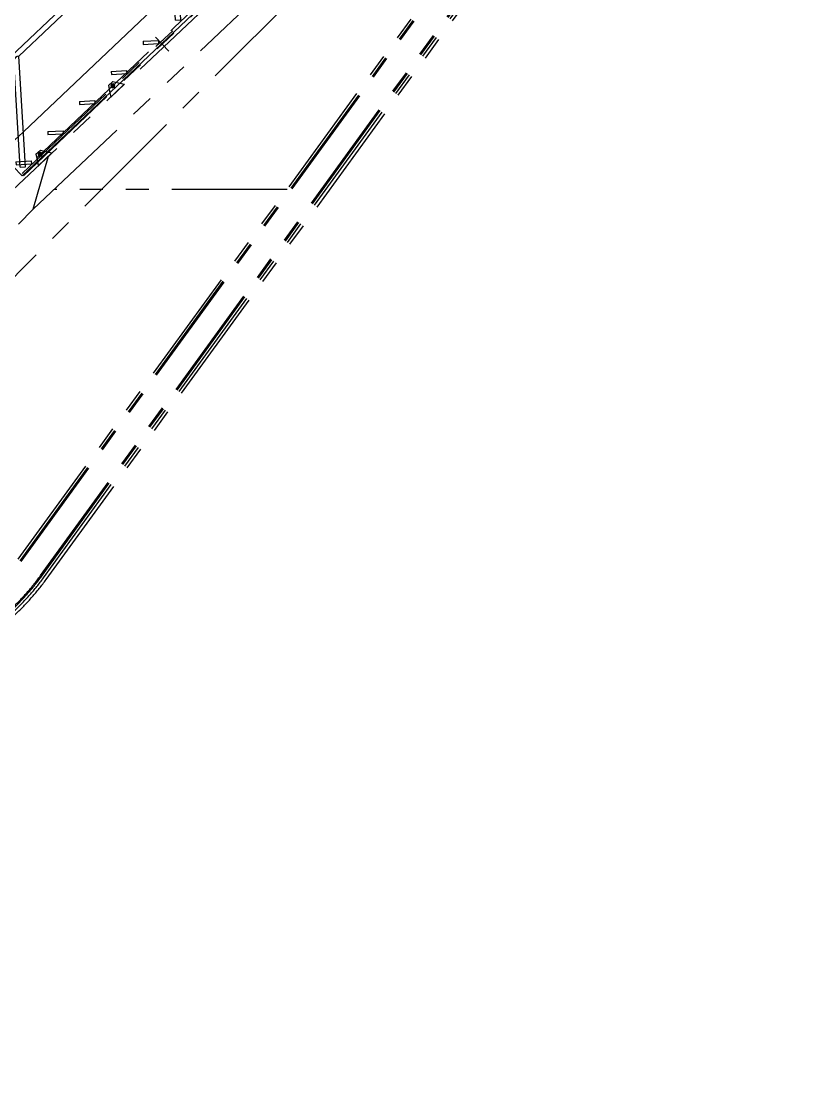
# Model space of a CAD drawing. Header units: millimetres. Extents: x 0 to 42000, y -1158 to 29700.
# Drawn here: x 20830 to 27316, y 11196 to 19782 of the extents above; entities that cross this region are included whole.
import ezdxf

# ---------------------------------------------------------------- set-up
doc = ezdxf.new("R2010")
doc.units = ezdxf.units.MM
doc.header["$LTSCALE"] = 1000
for name, pattern in [('F', [0.75, 0.5, -0.25]), ('G', [2, 1.25, -0.25, 0.25, -0.25]), ('K', [2.5, 1.25, -0.25, 0.25, -0.25, 0.25, -0.25])]:
    doc.linetypes.add(name, pattern=pattern)
for name, color, linetype in [('01', 7, 'Continuous'), ('04', 2, 'F'), ('05', 4, 'G'), ('07', 6, 'K')]:
    doc.layers.add(name, color=color, linetype=linetype)

# ---------------------------------------------------------------- blocks, each defined once
blk = doc.blocks.new('Q7')
at = {"layer": '05', "color": 4, "linetype": 'G', "ltscale": 0.75}
blk.add_line((60279, 7288.7), (47232.2, -5758.1), dxfattribs=at)
at = {"layer": '07', "color": 6, "linetype": 'K', "ltscale": 0.75}
for p, q in [((59527.2, 6950.5), (53725.6, 1453.7)), ((53768.8, -1553), (59762.8, 6688.3)), ((53784.9, -1564.7), (59784.1, 6683.6)), ((53793, -1570.6), (59780.4, 6661.6)), ((53951.5, -1685.9), (59950.7, 6562.4)), ((53959.6, -1691.8), (59958.8, 6556.6)), ((53975.8, -1703.6), (59971.2, 6539.6)), ((53996, -1718.3), (59990.3, 6523.3)), ((58566.1, 6101.9), (53694.2, 1486)), ((58575.5, 6083.3), (53708.4, 1471.9)), ((53891.8, 1296), (56657.4, 3916.3)), ((54886.3, 2696.6), (54994.9, 2582)), ((53891.8, 1296), (54015.7, 1728.6)), ((55958.2, 1458), (54062.7, 1458)), ((52976.1, 380.3), (53891.8, 1296))]:
    blk.add_line(p, q, dxfattribs=at)
for radius in [1895, 1905, 1925, 1950]:
    blk.add_arc((52418.9, -571.4), radius, 302.73715, 323.97676, dxfattribs=at)
blk = doc.blocks.new('12-1')
at = {"ltscale": 1.5}
for p, q in [((50013.3, 47168.2), (50013.3, 47132.2)), ((50016.3, 47168.2), (50013.3, 47168.2)), ((50016.3, 47171.3), (50016.3, 47129)), ((50016.3, 47171.3), (52035.3, 47171.3)), ((52035.3, 47171.3), (52035.3, 47129)), ((52035.3, 47168.2), (52038.3, 47168.2)), ((52038.3, 47168.2), (52038.3, 47132.2)), ((49527.7, 46463), (50086.6, 47129)), ((49560.1, 46435.8), (50141.9, 47129)), ((50016.3, 47132.2), (50013.3, 47132.2)), ((50016.3, 47129), (50086.6, 47129)), ((50141.9, 47129), (51828.1, 47129)), ((51269.1, 46463), (51828.1, 47129)), ((51301.5, 46435.8), (51883.3, 47129)), ((51883.3, 47129), (52035.3, 47129)), ((52035.3, 47132.2), (52038.3, 47132.2)), ((49527.7, 46463), (49560.1, 46435.8)), ((51269.1, 46463), (51301.5, 46435.8))]:
    blk.add_line(p, q, dxfattribs=at)
for p, q in [((49616.3, 46656), (49489.3, 46507)), ((49616.3, 46656), (49689.7, 46656)), ((49745, 46656), (51431.2, 46656)), ((51486.4, 46656), (51546.3, 46656)), ((51546.3, 46656), (51546.3, 46402)), ((49489.3, 46507), (49489.3, 46402)), ((49489.3, 46402), (51546.3, 46402)), ((49661.8, 46402), (49642.3, 46371)), ((49774.8, 46402), (49794.3, 46371)), ((50474.8, 46402), (50455.3, 46371)), ((50587.8, 46402), (50607.3, 46371)), ((51439.8, 46402), (51420.3, 46371)), ((51546.3, 46412.3), (51572.3, 46371))]:
    blk.add_line(p, q)
at = {"ltscale": 2}
for p, q in [((49642.3, 46371), (49794.3, 46371)), ((50455.3, 46371), (50607.3, 46371)), ((51420.3, 46371), (51572.3, 46371))]:
    blk.add_line(p, q, dxfattribs=at)
at = {"ltscale": 1.5}
for centre in [(50114.2, 47088.5), (51855.7, 47088.5)]:
    blk.add_arc(centre, 49.1, 55.77505, 124.22495, dxfattribs=at)
at = {"layer": '01', "color": 7, "linetype": 'Continuous'}
for p, q in [((49718.3, 46443.5), (49703.3, 46434.9)), ((49703.3, 46434.9), (49703.3, 46419.2)), ((49703.3, 46419.2), (49718.3, 46410.6)), ((49733.3, 46434.9), (49718.3, 46443.5)), ((49718.3, 46410.6), (49733.3, 46419.2)), ((49733.3, 46419.2), (49733.3, 46434.9)), ((50531.3, 46443.5), (50516.3, 46434.9)), ((50516.3, 46434.9), (50516.3, 46419.2)), ((50516.3, 46419.2), (50531.3, 46410.6)), ((50546.3, 46434.9), (50531.3, 46443.5)), ((50531.3, 46410.6), (50546.3, 46419.2)), ((50546.3, 46419.2), (50546.3, 46434.9)), ((51496.3, 46443.5), (51481.3, 46434.9)), ((51481.3, 46434.9), (51481.3, 46419.2)), ((51481.3, 46419.2), (51496.3, 46410.6)), ((51511.3, 46434.9), (51496.3, 46443.5)), ((51496.3, 46410.6), (51511.3, 46419.2)), ((51511.3, 46419.2), (51511.3, 46434.9))]:
    blk.add_line(p, q, dxfattribs=at)
at = {"layer": '04', "color": 2, "linetype": 'F'}
for p, q in [((49745, 46656), (49689.7, 46656)), ((51431.2, 46656), (51486.4, 46656)), ((51471.3, 46452), (51439.8, 46402)), ((51521.3, 46452), (51546.3, 46412.3))]:
    blk.add_line(p, q, dxfattribs=at)
at = {"layer": '04'}
for p, q in [((49533.3, 46520.5), (49517.2, 46501.4)), ((49517.2, 46501.4), (49613, 46421)), ((49533.3, 46520.5), (49629, 46440.2)), ((49693.3, 46452), (49661.8, 46402)), ((49743.3, 46452), (49774.8, 46402)), ((49889.5, 46520.5), (49873.5, 46501.4)), ((49873.5, 46501.4), (49969.2, 46421)), ((49889.5, 46520.5), (49985.3, 46440.2)), ((50245.8, 46520.5), (50229.7, 46501.4)), ((50229.7, 46501.4), (50325.5, 46421)), ((50245.8, 46520.5), (50341.6, 46440.2)), ((50506.3, 46452), (50474.8, 46402)), ((50556.3, 46452), (50587.8, 46402)), ((50602.1, 46520.5), (50586, 46501.4)), ((50586, 46501.4), (50681.7, 46421)), ((50602.1, 46520.5), (50697.8, 46440.2)), ((50958.3, 46520.5), (50942.3, 46501.4)), ((50942.3, 46501.4), (51038, 46421)), ((50958.3, 46520.5), (51054.1, 46440.2)), ((51314.6, 46520.5), (51298.5, 46501.4)), ((51298.5, 46501.4), (51394.3, 46421)), ((51314.6, 46520.5), (51410.3, 46440.2)), ((49629, 46440.2), (49613, 46421)), ((49985.3, 46440.2), (49969.2, 46421)), ((50341.6, 46440.2), (50325.5, 46421)), ((50697.8, 46440.2), (50681.7, 46421)), ((51054.1, 46440.2), (51038, 46421)), ((51410.3, 46440.2), (51394.3, 46421))]:
    blk.add_line(p, q, dxfattribs=at)
at = {"layer": '04', "color": 2, "linetype": 'F', "ltscale": 2}
for p, q in [((49693.3, 46452), (49743.3, 46452)), ((50506.3, 46452), (50556.3, 46452)), ((51471.3, 46452), (51521.3, 46452))]:
    blk.add_line(p, q, dxfattribs=at)
at = {"layer": '04', "color": 2, "linetype": 'F'}
for centre in [(49718.3, 46427), (50531.3, 46427), (51496.3, 46427)]:
    blk.add_circle(centre, 11, dxfattribs=at)
at = {"layer": '05', "color": 4, "linetype": 'G'}
for p, q in [((49718.3, 46454.5), (49718.3, 46402)), ((50531.3, 46454.5), (50531.3, 46402)), ((51496.3, 46451.5), (51496.3, 46402)), ((49681.8, 46427), (51223.5, 46427)), ((51223.5, 46427), (51528.9, 46427))]:
    blk.add_line(p, q, dxfattribs=at)
at = {"layer": '05'}
for p, q in [((49739.9, 46427), (49699.7, 46427)), ((49718.3, 46447.5), (49718.3, 46405.6)), ((50552.9, 46427), (50512.7, 46427)), ((50531.3, 46447.5), (50531.3, 46405.6)), ((51517.9, 46427), (51477.7, 46427)), ((51496.3, 46447.5), (51496.3, 46405.6))]:
    blk.add_line(p, q, dxfattribs=at)
at = {"layer": '05', "color": 4, "linetype": 'G', "ltscale": 2}
for p, q in [((49703, 46427), (49734.6, 46427)), ((49718.3, 46411.5), (49718.3, 46441.7)), ((50516, 46427), (50547.6, 46427)), ((50531.3, 46411.5), (50531.3, 46441.7)), ((51481, 46427), (51512.6, 46427)), ((51496.3, 46411.5), (51496.3, 46441.7))]:
    blk.add_line(p, q, dxfattribs=at)

msp = doc.modelspace()

# ---------------------------------------------------------------- block references
at = {"rotation": 43.44999999985906}
msp.add_blockref('12-1', (16820.842, -49200.368), dxfattribs=at)
at = {"layer": '05'}
msp.add_blockref('Q7', (-32963.262, 16953.905), dxfattribs=at)

doc.saveas('drawing.dxf')
